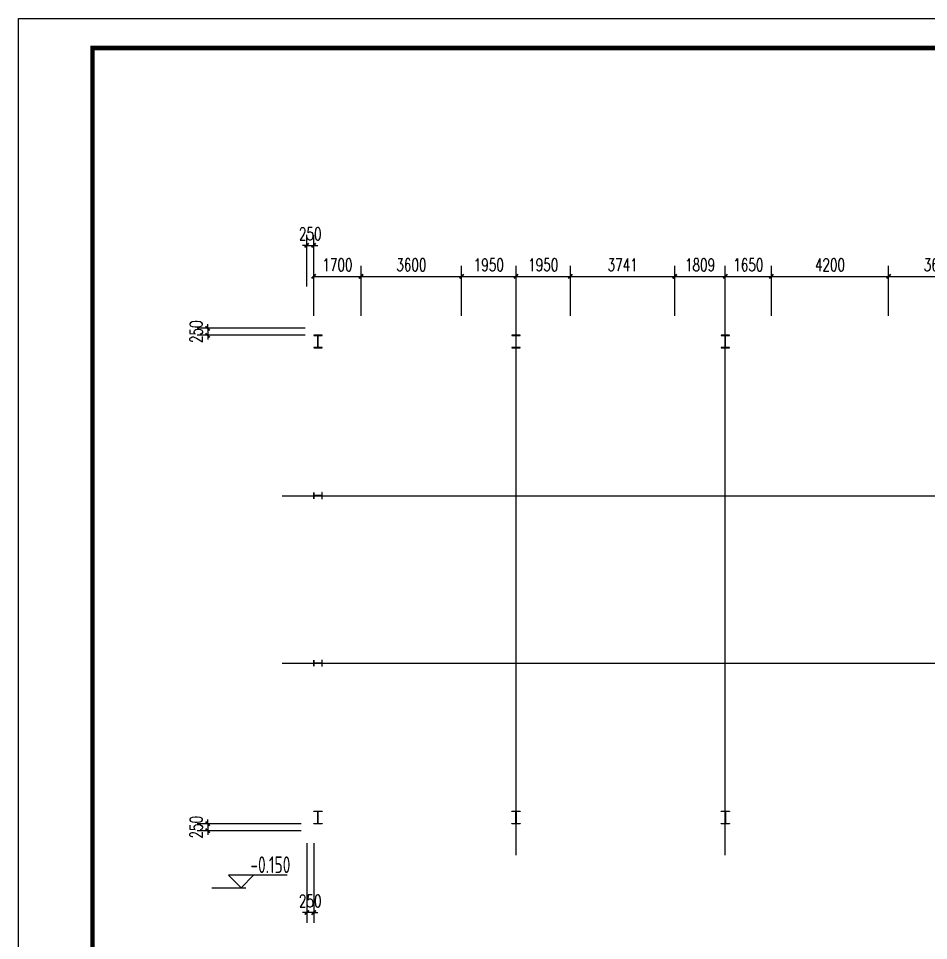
# Model space of a CAD drawing. Extents: x 177291 to 1288761, y 177638 to 322898.
# Drawn here: x 315144 to 347757, y 281893 to 314928 of the extents above; entities that cross this region are included whole.
import ezdxf
from ezdxf.enums import TextEntityAlignment as Align

# ---------------------------------------------------------------- set-up
doc = ezdxf.new("R2010")
doc.units = 0
doc.header["$LTSCALE"] = 1000
for name, color, linetype in [('AXIS_DIM', 3, 'Continuous'), ('DOTE', 1, 'Continuous'), ('GZ', 50, 'Continuous'), ('PUB_DIM', 3, 'Continuous'), ('PUB_TITLE', 4, 'Continuous'), ('TEXT', 7, 'Continuous')]:
    doc.layers.add(name, color=color, linetype=linetype)
doc.styles.add('_TCH_DIM_T3', font='SIMPLEX', dxfattribs={"width": 0.705882, "bigfont": 'GBCBIG'})
doc.styles.add('TSSD_Norm', font='tssdeng.shx', dxfattribs={"bigfont": 'hztxt.shx'})
doc.dimstyles.new('_TCH_ARCH&&150', dxfattribs={"dimtxt": 446.25, "dimasz": 150, "dimexe": 375, "dimexo": 450, "dimgap": 189.375, "dimtad": 1, "dimdec": 0, "dimzin": 0, "dimdsep": 46, "dimtxsty": '_TCH_DIM_T3', "dimblk": 'ARCHTICK', "dimcen": 0.09, "dimclrd": 3, "dimclre": 3, "dimclrt": 7, "dimazin": 2, "dimtfac": 1, "dimtdec": 0, "dimtix": 1, "dimtmove": 2, "dimatfit": 3, "dimfxl": 1, "dimtolj": 1, "dimtzin": 0, "dimarcsym": 0})

# ---------------------------------------------------------------- blocks, each defined once
blk = doc.blocks.new('_ArchTick')
at = {"color": 0, "linetype": 'ByBlock', "const_width": 0.4}
blk.add_lwpolyline([(-0.5, -0.5), (0.5, 0.5)], dxfattribs=at)
blk = doc.blocks.new('*D551')
at = {"color": 3, "lineweight": -2, "transparency": 16777216}
for p, q in [((325474, 305330), (325474, 307173)), ((325724, 305157), (325724, 307173)), ((325474, 306798), (325324, 306798)), ((325474, 306798), (325724, 306798)), ((325724, 306798), (325874, 306798))]:
    blk.add_line(p, q, dxfattribs=at)
at = {"layer": 'Defpoints', "color": 0, "transparency": 16777216}
for p in [(325724, 306798), (325474, 304880), (325724, 304707)]:
    blk.add_point(p, dxfattribs=at)
at = {"color": 3, "lineweight": -2, "transparency": 16777216, "xscale": 150, "yscale": 150, "zscale": 150}
blk.add_blockref('_ArchTick', (325474, 306798), dxfattribs=at)
at = {"color": 3, "lineweight": -2, "transparency": 16777216, "xscale": 150, "yscale": 150, "zscale": 150, "rotation": 180}
blk.add_blockref('_ArchTick', (325724, 306798), dxfattribs=at)
at = {"color": 7, "transparency": 16777216, "insert": (325599, 307211), "char_height": 446.2, "attachment_point": 5, "style": '_TCH_DIM_T3'}
blk.add_mtext('\\A1;250', dxfattribs=at)
blk = doc.blocks.new('*D553')
at = {"color": 3, "lineweight": -2, "transparency": 16777216}
for p, q in [((321925, 303830), (321925, 303980)), ((325424, 303830), (321550, 303830)), ((321925, 303830), (321925, 303580)), ((325424, 303580), (321550, 303580)), ((321925, 303580), (321925, 303430))]:
    blk.add_line(p, q, dxfattribs=at)
at = {"layer": 'Defpoints', "color": 0, "transparency": 16777216}
for p in [(325874, 303830), (321925, 303580), (325874, 303580)]:
    blk.add_point(p, dxfattribs=at)
at = {"color": 3, "lineweight": -2, "transparency": 16777216, "xscale": 150, "yscale": 150, "zscale": 150}
for p, rotation in [((321925, 303830), 270), ((321925, 303580), 90)]:
    blk.add_blockref('_ArchTick', p, dxfattribs=dict(at, rotation=rotation))
at = {"color": 7, "transparency": 16777216, "insert": (321513, 303705), "char_height": 446.2, "attachment_point": 5, "rotation": 90, "style": '_TCH_DIM_T3'}
blk.add_mtext('\\A1;250', dxfattribs=at)
blk = doc.blocks.new('*D554')
at = {"color": 3, "lineweight": -2, "transparency": 16777216}
for p, q in [((321925, 286080), (321925, 286230)), ((325274, 286080), (321550, 286080)), ((325274, 285830), (321550, 285830)), ((321925, 286080), (321925, 285830)), ((321925, 285830), (321925, 285680))]:
    blk.add_line(p, q, dxfattribs=at)
at = {"layer": 'Defpoints', "color": 0, "transparency": 16777216}
for p in [(321925, 285830), (325724, 286080), (325724, 285830)]:
    blk.add_point(p, dxfattribs=at)
at = {"color": 3, "lineweight": -2, "transparency": 16777216, "xscale": 150, "yscale": 150, "zscale": 150}
for p, rotation in [((321925, 286080), 270), ((321925, 285830), 90)]:
    blk.add_blockref('_ArchTick', p, dxfattribs=dict(at, rotation=rotation))
at = {"color": 7, "transparency": 16777216, "insert": (321513, 285955), "char_height": 446.2, "attachment_point": 5, "rotation": 90, "style": '_TCH_DIM_T3'}
blk.add_mtext('\\A1;250', dxfattribs=at)
blk = doc.blocks.new('*D555')
at = {"color": 3, "lineweight": -2, "transparency": 16777216}
for p, q in [((325474, 285380), (325474, 282523)), ((325724, 285380), (325724, 282523)), ((325474, 282898), (325324, 282898)), ((325724, 282898), (325474, 282898)), ((325724, 282898), (325874, 282898))]:
    blk.add_line(p, q, dxfattribs=at)
at = {"layer": 'Defpoints', "color": 0, "transparency": 16777216}
for p in [(325474, 285830), (325724, 285830), (325474, 282898)]:
    blk.add_point(p, dxfattribs=at)
at = {"color": 3, "lineweight": -2, "transparency": 16777216, "xscale": 150, "yscale": 150, "zscale": 150}
blk.add_blockref('_ArchTick', (325474, 282898), dxfattribs=at)
at = {"color": 3, "lineweight": -2, "transparency": 16777216, "xscale": 150, "yscale": 150, "zscale": 150, "rotation": 180}
blk.add_blockref('_ArchTick', (325724, 282898), dxfattribs=at)
at = {"color": 7, "transparency": 16777216, "insert": (325599, 283311), "char_height": 446.2, "attachment_point": 5, "style": '_TCH_DIM_T3'}
blk.add_mtext('\\A1;250', dxfattribs=at)
blk = doc.blocks.new('*D1675')
at = {"layer": 'Defpoints', "color": 0, "transparency": 16777216}
for p in [(327424, 305688), (325724, 303830), (327424, 303830)]:
    blk.add_point(p, dxfattribs=at)
at = {"layer": 'PUB_DIM', "color": 3, "lineweight": -2, "transparency": 16777216}
for p, q in [((325724, 304280), (325724, 306063)), ((327424, 304280), (327424, 306063)), ((325724, 305688), (327424, 305688))]:
    blk.add_line(p, q, dxfattribs=at)
at = {"layer": 'PUB_DIM', "color": 3, "lineweight": -2, "transparency": 16777216, "xscale": 150, "yscale": 150, "zscale": 150, "rotation": 180}
blk.add_blockref('_ArchTick', (325724, 305688), dxfattribs=at)
at = {"layer": 'PUB_DIM', "color": 3, "lineweight": -2, "transparency": 16777216, "xscale": 150, "yscale": 150, "zscale": 150}
blk.add_blockref('_ArchTick', (327424, 305688), dxfattribs=at)
at = {"layer": 'PUB_DIM', "color": 7, "transparency": 16777216, "insert": (326574, 306101), "char_height": 446.2, "attachment_point": 5, "style": '_TCH_DIM_T3'}
blk.add_mtext('\\A1;1700', dxfattribs=at)
blk = doc.blocks.new('*D1676')
at = {"layer": 'Defpoints', "color": 0, "transparency": 16777216}
for p in [(331024, 305688), (327424, 303830), (331024, 303830)]:
    blk.add_point(p, dxfattribs=at)
at = {"layer": 'PUB_DIM', "color": 3, "lineweight": -2, "transparency": 16777216}
for p, q in [((327424, 304280), (327424, 306063)), ((331024, 304280), (331024, 306063)), ((327424, 305688), (331024, 305688))]:
    blk.add_line(p, q, dxfattribs=at)
at = {"layer": 'PUB_DIM', "color": 3, "lineweight": -2, "transparency": 16777216, "xscale": 150, "yscale": 150, "zscale": 150, "rotation": 180}
blk.add_blockref('_ArchTick', (327424, 305688), dxfattribs=at)
at = {"layer": 'PUB_DIM', "color": 3, "lineweight": -2, "transparency": 16777216, "xscale": 150, "yscale": 150, "zscale": 150}
blk.add_blockref('_ArchTick', (331024, 305688), dxfattribs=at)
at = {"layer": 'PUB_DIM', "color": 7, "transparency": 16777216, "insert": (329224, 306101), "char_height": 446.2, "attachment_point": 5, "style": '_TCH_DIM_T3'}
blk.add_mtext('\\A1;3600', dxfattribs=at)
blk = doc.blocks.new('*D1677')
at = {"layer": 'Defpoints', "color": 0, "transparency": 16777216}
for p in [(332974, 305688), (331024, 303830), (332974, 303830)]:
    blk.add_point(p, dxfattribs=at)
at = {"layer": 'PUB_DIM', "color": 3, "lineweight": -2, "transparency": 16777216}
for p, q in [((331024, 304280), (331024, 306063)), ((332974, 304280), (332974, 306063)), ((331024, 305688), (332974, 305688))]:
    blk.add_line(p, q, dxfattribs=at)
at = {"layer": 'PUB_DIM', "color": 3, "lineweight": -2, "transparency": 16777216, "xscale": 150, "yscale": 150, "zscale": 150, "rotation": 180}
blk.add_blockref('_ArchTick', (331024, 305688), dxfattribs=at)
at = {"layer": 'PUB_DIM', "color": 3, "lineweight": -2, "transparency": 16777216, "xscale": 150, "yscale": 150, "zscale": 150}
blk.add_blockref('_ArchTick', (332974, 305688), dxfattribs=at)
at = {"layer": 'PUB_DIM', "color": 7, "transparency": 16777216, "insert": (331999, 306101), "char_height": 446.2, "attachment_point": 5, "style": '_TCH_DIM_T3'}
blk.add_mtext('\\A1;1950', dxfattribs=at)
blk = doc.blocks.new('*D1678')
at = {"layer": 'Defpoints', "color": 0, "transparency": 16777216}
for p in [(334924, 305688), (332974, 303830), (334924, 303830)]:
    blk.add_point(p, dxfattribs=at)
at = {"layer": 'PUB_DIM', "color": 3, "lineweight": -2, "transparency": 16777216}
for p, q in [((332974, 304280), (332974, 306063)), ((334924, 304280), (334924, 306063)), ((332974, 305688), (334924, 305688))]:
    blk.add_line(p, q, dxfattribs=at)
at = {"layer": 'PUB_DIM', "color": 3, "lineweight": -2, "transparency": 16777216, "xscale": 150, "yscale": 150, "zscale": 150, "rotation": 180}
blk.add_blockref('_ArchTick', (332974, 305688), dxfattribs=at)
at = {"layer": 'PUB_DIM', "color": 3, "lineweight": -2, "transparency": 16777216, "xscale": 150, "yscale": 150, "zscale": 150}
blk.add_blockref('_ArchTick', (334924, 305688), dxfattribs=at)
at = {"layer": 'PUB_DIM', "color": 7, "transparency": 16777216, "insert": (333949, 306101), "char_height": 446.2, "attachment_point": 5, "style": '_TCH_DIM_T3'}
blk.add_mtext('\\A1;1950', dxfattribs=at)
blk = doc.blocks.new('*D1679')
at = {"layer": 'Defpoints', "color": 0, "transparency": 16777216}
for p in [(338664, 305688), (334924, 303830), (338664, 303830)]:
    blk.add_point(p, dxfattribs=at)
at = {"layer": 'PUB_DIM', "color": 3, "lineweight": -2, "transparency": 16777216}
for p, q in [((334924, 304280), (334924, 306063)), ((338664, 304280), (338664, 306063)), ((334924, 305688), (338664, 305688))]:
    blk.add_line(p, q, dxfattribs=at)
at = {"layer": 'PUB_DIM', "color": 3, "lineweight": -2, "transparency": 16777216, "xscale": 150, "yscale": 150, "zscale": 150, "rotation": 180}
blk.add_blockref('_ArchTick', (334924, 305688), dxfattribs=at)
at = {"layer": 'PUB_DIM', "color": 3, "lineweight": -2, "transparency": 16777216, "xscale": 150, "yscale": 150, "zscale": 150}
blk.add_blockref('_ArchTick', (338664, 305688), dxfattribs=at)
at = {"layer": 'PUB_DIM', "color": 7, "transparency": 16777216, "insert": (336794, 306101), "char_height": 446.2, "attachment_point": 5, "style": '_TCH_DIM_T3'}
blk.add_mtext('\\A1;3741', dxfattribs=at)
blk = doc.blocks.new('*D1680')
at = {"layer": 'Defpoints', "color": 0, "transparency": 16777216}
for p in [(340474, 305688), (338664, 303830), (340474, 303830)]:
    blk.add_point(p, dxfattribs=at)
at = {"layer": 'PUB_DIM', "color": 3, "lineweight": -2, "transparency": 16777216}
for p, q in [((338664, 304280), (338664, 306063)), ((340474, 304280), (340474, 306063)), ((338664, 305688), (340474, 305688))]:
    blk.add_line(p, q, dxfattribs=at)
at = {"layer": 'PUB_DIM', "color": 3, "lineweight": -2, "transparency": 16777216, "xscale": 150, "yscale": 150, "zscale": 150, "rotation": 180}
blk.add_blockref('_ArchTick', (338664, 305688), dxfattribs=at)
at = {"layer": 'PUB_DIM', "color": 3, "lineweight": -2, "transparency": 16777216, "xscale": 150, "yscale": 150, "zscale": 150}
blk.add_blockref('_ArchTick', (340474, 305688), dxfattribs=at)
at = {"layer": 'PUB_DIM', "color": 7, "transparency": 16777216, "insert": (339569, 306101), "char_height": 446.2, "attachment_point": 5, "style": '_TCH_DIM_T3'}
blk.add_mtext('\\A1;1809', dxfattribs=at)
blk = doc.blocks.new('*D1681')
at = {"layer": 'Defpoints', "color": 0, "transparency": 16777216}
for p in [(342124, 305688), (340474, 303830), (342124, 303830)]:
    blk.add_point(p, dxfattribs=at)
at = {"layer": 'PUB_DIM', "color": 3, "lineweight": -2, "transparency": 16777216}
for p, q in [((340474, 304280), (340474, 306063)), ((342124, 304280), (342124, 306063)), ((340474, 305688), (342124, 305688))]:
    blk.add_line(p, q, dxfattribs=at)
at = {"layer": 'PUB_DIM', "color": 3, "lineweight": -2, "transparency": 16777216, "xscale": 150, "yscale": 150, "zscale": 150, "rotation": 180}
blk.add_blockref('_ArchTick', (340474, 305688), dxfattribs=at)
at = {"layer": 'PUB_DIM', "color": 3, "lineweight": -2, "transparency": 16777216, "xscale": 150, "yscale": 150, "zscale": 150}
blk.add_blockref('_ArchTick', (342124, 305688), dxfattribs=at)
at = {"layer": 'PUB_DIM', "color": 7, "transparency": 16777216, "insert": (341299, 306101), "char_height": 446.2, "attachment_point": 5, "style": '_TCH_DIM_T3'}
blk.add_mtext('\\A1;1650', dxfattribs=at)
blk = doc.blocks.new('*D1682')
at = {"layer": 'Defpoints', "color": 0, "transparency": 16777216}
for p in [(346324, 305688), (342124, 303830), (346324, 303830)]:
    blk.add_point(p, dxfattribs=at)
at = {"layer": 'PUB_DIM', "color": 3, "lineweight": -2, "transparency": 16777216}
for p, q in [((342124, 304280), (342124, 306063)), ((346324, 304280), (346324, 306063)), ((342124, 305688), (346324, 305688))]:
    blk.add_line(p, q, dxfattribs=at)
at = {"layer": 'PUB_DIM', "color": 3, "lineweight": -2, "transparency": 16777216, "xscale": 150, "yscale": 150, "zscale": 150, "rotation": 180}
blk.add_blockref('_ArchTick', (342124, 305688), dxfattribs=at)
at = {"layer": 'PUB_DIM', "color": 3, "lineweight": -2, "transparency": 16777216, "xscale": 150, "yscale": 150, "zscale": 150}
blk.add_blockref('_ArchTick', (346324, 305688), dxfattribs=at)
at = {"layer": 'PUB_DIM', "color": 7, "transparency": 16777216, "insert": (344224, 306101), "char_height": 446.2, "attachment_point": 5, "style": '_TCH_DIM_T3'}
blk.add_mtext('\\A1;4200', dxfattribs=at)
blk = doc.blocks.new('*D1683')
at = {"layer": 'Defpoints', "color": 0, "transparency": 16777216}
for p in [(349924, 305688), (346324, 303830), (349924, 303830)]:
    blk.add_point(p, dxfattribs=at)
at = {"layer": 'PUB_DIM', "color": 3, "lineweight": -2, "transparency": 16777216}
for p, q in [((346324, 304280), (346324, 306063)), ((349924, 304280), (349924, 306063)), ((346324, 305688), (349924, 305688))]:
    blk.add_line(p, q, dxfattribs=at)
at = {"layer": 'PUB_DIM', "color": 3, "lineweight": -2, "transparency": 16777216, "xscale": 150, "yscale": 150, "zscale": 150, "rotation": 180}
blk.add_blockref('_ArchTick', (346324, 305688), dxfattribs=at)
at = {"layer": 'PUB_DIM', "color": 3, "lineweight": -2, "transparency": 16777216, "xscale": 150, "yscale": 150, "zscale": 150}
blk.add_blockref('_ArchTick', (349924, 305688), dxfattribs=at)
at = {"layer": 'PUB_DIM', "color": 7, "transparency": 16777216, "insert": (348124, 306101), "char_height": 446.2, "attachment_point": 5, "style": '_TCH_DIM_T3'}
blk.add_mtext('\\A1;3600', dxfattribs=at)

msp = doc.modelspace()

# ---------------------------------------------------------------- linework, layer by layer
msp.add_line((333093.62, 303580.42), (332853.62, 303580.42))
at = {"layer": 'AXIS_DIM'}
for p, q in [((324772.45, 284235), (322672.45, 284235)), ((323122.45, 283785), (322672.45, 284235)), ((323122.45, 283785), (323572.45, 284235)), ((322070.05, 283785), (323287.39, 283785))]:
    msp.add_line(p, q, dxfattribs=at)
at = {"layer": 'DOTE'}
for p, q in [((332973.62, 284955.42), (332973.62, 304705.42)), ((340473.62, 284955.42), (340473.62, 304705.42)), ((324598.62, 297830.42), (387073.62, 297830.42)), ((324598.62, 291830.42), (387073.62, 291830.42))]:
    msp.add_line(p, q, dxfattribs=at)
at = {"layer": 'GZ'}
for points in [[(325723.62, 303130.42), (326023.62, 303130.42), (326023.62, 303140.42), (325880.47, 303140.42), (325876.62, 303145.42), (325876.62, 303565.78), (325880.47, 303570.42), (326023.62, 303570.42), (326023.62, 303580.42), (325723.62, 303580.42), (325723.62, 303570.42), (325866.62, 303570.42), (325870.62, 303565.94), (325870.62, 303145.42), (325866.62, 303140.42), (325723.62, 303140.42), (325723.62, 303130.42)], [(332823.62, 303130.42), (333123.62, 303130.42), (333123.62, 303140.42), (332980.47, 303140.42), (332976.62, 303145.42), (332976.62, 303565.78), (332980.47, 303570.42), (333123.62, 303570.42), (333123.62, 303580.42), (332823.62, 303580.42), (332823.62, 303570.42), (332966.62, 303570.42), (332970.62, 303565.94), (332970.62, 303145.42), (332966.62, 303140.42), (332823.62, 303140.42), (332823.62, 303130.42)], [(340323.62, 303130.42), (340623.62, 303130.42), (340623.62, 303140.42), (340480.47, 303140.42), (340476.62, 303145.42), (340476.62, 303565.78), (340480.47, 303570.42), (340623.62, 303570.42), (340623.62, 303580.42), (340323.62, 303580.42), (340323.62, 303570.42), (340466.62, 303570.42), (340470.62, 303565.94), (340470.62, 303145.42), (340466.62, 303140.42), (340323.62, 303140.42), (340323.62, 303130.42)], [(325723.62, 297940.42), (325723.62, 297720.42), (325733.62, 297720.42), (325733.62, 297823.58), (325738.62, 297827.42), (326008.97, 297827.42), (326013.62, 297823.58), (326013.62, 297720.42), (326023.62, 297720.42), (326023.62, 297940.42), (326013.62, 297940.42), (326013.62, 297837.42), (326009.13, 297833.42), (325738.62, 297833.42), (325733.62, 297837.42), (325733.62, 297940.42), (325723.62, 297940.42)], [(325723.62, 291940.42), (325723.62, 291720.42), (325733.62, 291720.42), (325733.62, 291823.58), (325738.62, 291827.42), (326008.97, 291827.42), (326013.62, 291823.58), (326013.62, 291720.42), (326023.62, 291720.42), (326023.62, 291940.42), (326013.62, 291940.42), (326013.62, 291837.42), (326009.13, 291833.42), (325738.62, 291833.42), (325733.62, 291837.42), (325733.62, 291940.42), (325723.62, 291940.42)], [(325723.62, 286530.42), (326023.62, 286530.42), (326023.62, 286520.42), (325880.47, 286520.42), (325876.62, 286515.42), (325876.62, 286095.07), (325880.47, 286090.42), (326023.62, 286090.42), (326023.62, 286080.42), (325723.62, 286080.42), (325723.62, 286090.42), (325866.62, 286090.42), (325870.62, 286094.91), (325870.62, 286515.42), (325866.62, 286520.42), (325723.62, 286520.42), (325723.62, 286530.42)], [(332823.62, 286530.42), (333123.62, 286530.42), (333123.62, 286520.42), (332980.47, 286520.42), (332976.62, 286515.42), (332976.62, 286095.07), (332980.47, 286090.42), (333123.62, 286090.42), (333123.62, 286080.42), (332823.62, 286080.42), (332823.62, 286090.42), (332966.62, 286090.42), (332970.62, 286094.91), (332970.62, 286515.42), (332966.62, 286520.42), (332823.62, 286520.42), (332823.62, 286530.42)], [(340323.62, 286530.42), (340623.62, 286530.42), (340623.62, 286520.42), (340480.47, 286520.42), (340476.62, 286515.42), (340476.62, 286095.07), (340480.47, 286090.42), (340623.62, 286090.42), (340623.62, 286080.42), (340323.62, 286080.42), (340323.62, 286090.42), (340466.62, 286090.42), (340470.62, 286094.91), (340470.62, 286515.42), (340466.62, 286520.42), (340323.62, 286520.42), (340323.62, 286530.42)]]:
    msp.add_lwpolyline(points, close=True, dxfattribs=at)
at = {"layer": 'PUB_TITLE'}
msp.add_lwpolyline([(315143.6, 314928.34), (404340.97, 314928.34), (404340.97, 251928.06), (315143.6, 251928.06)], close=True, dxfattribs=at)
at = {"layer": 'PUB_TITLE', "const_width": 159.09}
msp.add_lwpolyline([(317795.12, 252988.67), (317795.12, 313867.73), (403280.36, 313867.73), (403280.36, 252988.67)], close=True, dxfattribs=at)

# ---------------------------------------------------------------- texts
at = {"layer": 'TEXT', "style": 'TSSD_Norm', "width": 0.7}
msp.add_text('-0.150', height=600, dxfattribs=at).set_placement((324172.45, 284610), align=Align.MIDDLE_CENTER)

# ---------------------------------------------------------------- dimensions: what is measured, and where the dimension line sits
for base, p1, p2, picture, middle in [((325723.62, 306798.02), (325473.62, 304880.42), (325723.62, 304707.3), '*D551', (325598.62, 307210.52)), ((325473.62, 282898.21), (325723.62, 285830.42), (325473.62, 285830.42), '*D555', (325598.62, 283310.71))]:
    dim = msp.add_linear_dim(base=base, p1=p1, p2=p2, dimstyle='_TCH_ARCH&&150')
    dim.commit()
    dim.dimension.update_dxf_attribs({"geometry": picture, "text_midpoint": middle})
for base, p1, p2, picture, middle in [((321925.23, 303580.42), (325873.62, 303830.42), (325873.62, 303580.42), '*D553', (321512.73, 303705.42)), ((321925.23, 285830.42), (325723.62, 286080.42), (325723.62, 285830.42), '*D554', (321512.73, 285955.42))]:
    dim = msp.add_linear_dim(base=base, p1=p1, p2=p2, angle=90, dimstyle='_TCH_ARCH&&150')
    dim.commit()
    dim.dimension.update_dxf_attribs({"geometry": picture, "text_midpoint": middle})
at = {"layer": 'PUB_DIM'}
for p1, p2, picture, middle in [((325723.62, 303830.42), (327423.62, 303830.42), '*D1675', (326573.62, 306100.71)), ((327423.62, 303830.42), (331023.62, 303830.42), '*D1676', (329223.62, 306100.71)), ((331023.62, 303830.42), (332973.62, 303830.42), '*D1677', (331998.62, 306100.71)), ((332973.62, 303830.42), (334923.62, 303830.42), '*D1678', (333948.62, 306100.71)), ((334923.62, 303830.42), (338664.46, 303830.42), '*D1679', (336794.04, 306100.71)), ((338664.46, 303830.42), (340473.62, 303830.42), '*D1680', (339569.04, 306100.71)), ((340473.62, 303830.42), (342123.62, 303830.42), '*D1681', (341298.62, 306100.71)), ((342123.62, 303830.42), (346323.62, 303830.42), '*D1682', (344223.62, 306100.71)), ((346323.62, 303830.42), (349923.62, 303830.42), '*D1683', (348123.62, 306100.71))]:
    dim = msp.add_aligned_dim(p1=p1, p2=p2, distance=1857.79, dimstyle='_TCH_ARCH&&150', dxfattribs=at)
    dim.commit()
    dim.dimension.update_dxf_attribs({"geometry": picture, "text_midpoint": middle})

doc.saveas('drawing.dxf')
